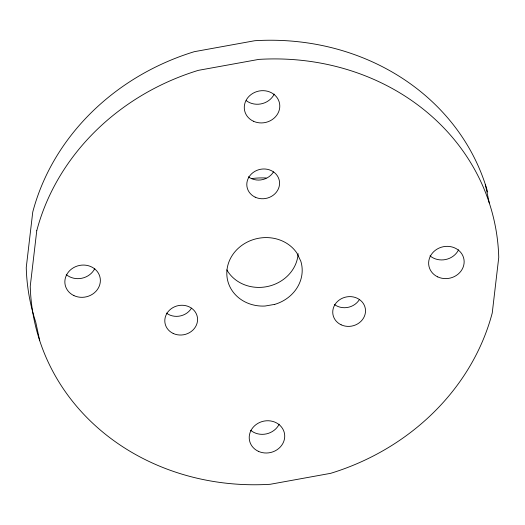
<?xml version="1.0" encoding="UTF-8"?>
<svg xmlns="http://www.w3.org/2000/svg" width="525" height="525" viewBox="0 0 525 525"><rect width="100%" height="100%" fill="white"/><g stroke="black" fill="none" stroke-linecap="round" stroke-linejoin="round"><path stroke-width="0.79" d="M485.284 184.295L489.287 202.972M39.716 340.705L35.713 322.028A235.298 211.844 -12.1 0 1 26.25 267.533L32.747 212.061A235.298 211.844 -12.1 0 1 194.335 51.673L254.769 40.72A235.298 211.844 -12.1 0 1 487.646 192.045M273.486 171.892A16.459 14.818 -12.1 0 1 248.377 176.8M191.487 308.175A16.459 14.818 -12.1 0 1 166.386 313.084M359.428 299.532A16.459 14.818 -12.1 0 1 334.32 304.441M298.128 253.66A37.852 34.079 -12.1 0 1 268.144 286.374A37.852 34.079 -12.1 0 1 226.826 269.857M251.455 178.605A75.429 67.909 -12.1 0 1 266.149 177.995M94.802 268.505A17.837 16.058 -12.1 0 1 66.216 274.562M279.162 424.187A17.837 16.058 -12.1 0 1 250.576 430.244M274.227 94.106A17.837 16.058 -12.1 0 1 246.205 100.616M458.587 249.788A17.837 16.058 -12.1 0 1 430.001 255.839M36.757 230.738L30.253 286.21A235.298 211.844 -12.1 0 0 270.231 484.28L330.665 473.327A235.298 211.844 -12.1 0 0 492.253 312.939L498.75 257.467A235.298 211.844 -12.1 0 0 258.772 59.397L198.338 70.35A235.298 211.844 -12.1 0 0 36.757 230.738M274.752 304.369L265.013 306.036A37.852 34.079 -12.1 0 1 231.604 256.417A37.852 34.079 -12.1 0 1 296.887 253.057L300.779 261.115A37.852 34.079 -12.1 0 1 274.752 304.369M255.183 197.164A16.459 14.818 -12.1 0 0 279.576 183.022A16.459 14.818 -12.1 0 0 254.802 171.406A16.459 14.818 -12.1 0 0 255.183 197.164M341.125 324.804A16.459 14.818 -12.1 0 0 365.518 310.662A16.459 14.818 -12.1 0 0 340.745 299.047A16.459 14.818 -12.1 0 0 341.125 324.804M173.191 333.447A16.459 14.818 -12.1 0 0 197.577 319.305A16.459 14.818 -12.1 0 0 172.804 307.689A16.459 14.818 -12.1 0 0 173.191 333.447M73.94 295.608A17.837 16.058 -12.1 0 0 100.367 280.284A17.837 16.058 -12.1 0 0 73.52 267.697A17.837 16.058 -12.1 0 0 73.94 295.608M253.365 121.209A17.837 16.058 -12.1 0 0 279.792 105.886A17.837 16.058 -12.1 0 0 252.945 93.299A17.837 16.058 -12.1 0 0 253.365 121.209M258.3 451.29A17.837 16.058 -12.1 0 0 284.727 435.967A17.837 16.058 -12.1 0 0 257.88 423.38A17.837 16.058 -12.1 0 0 258.3 451.29M437.725 276.892A17.837 16.058 -12.1 0 0 464.152 261.562A17.837 16.058 -12.1 0 0 437.305 248.981A17.837 16.058 -12.1 0 0 437.725 276.892"/></g></svg>
